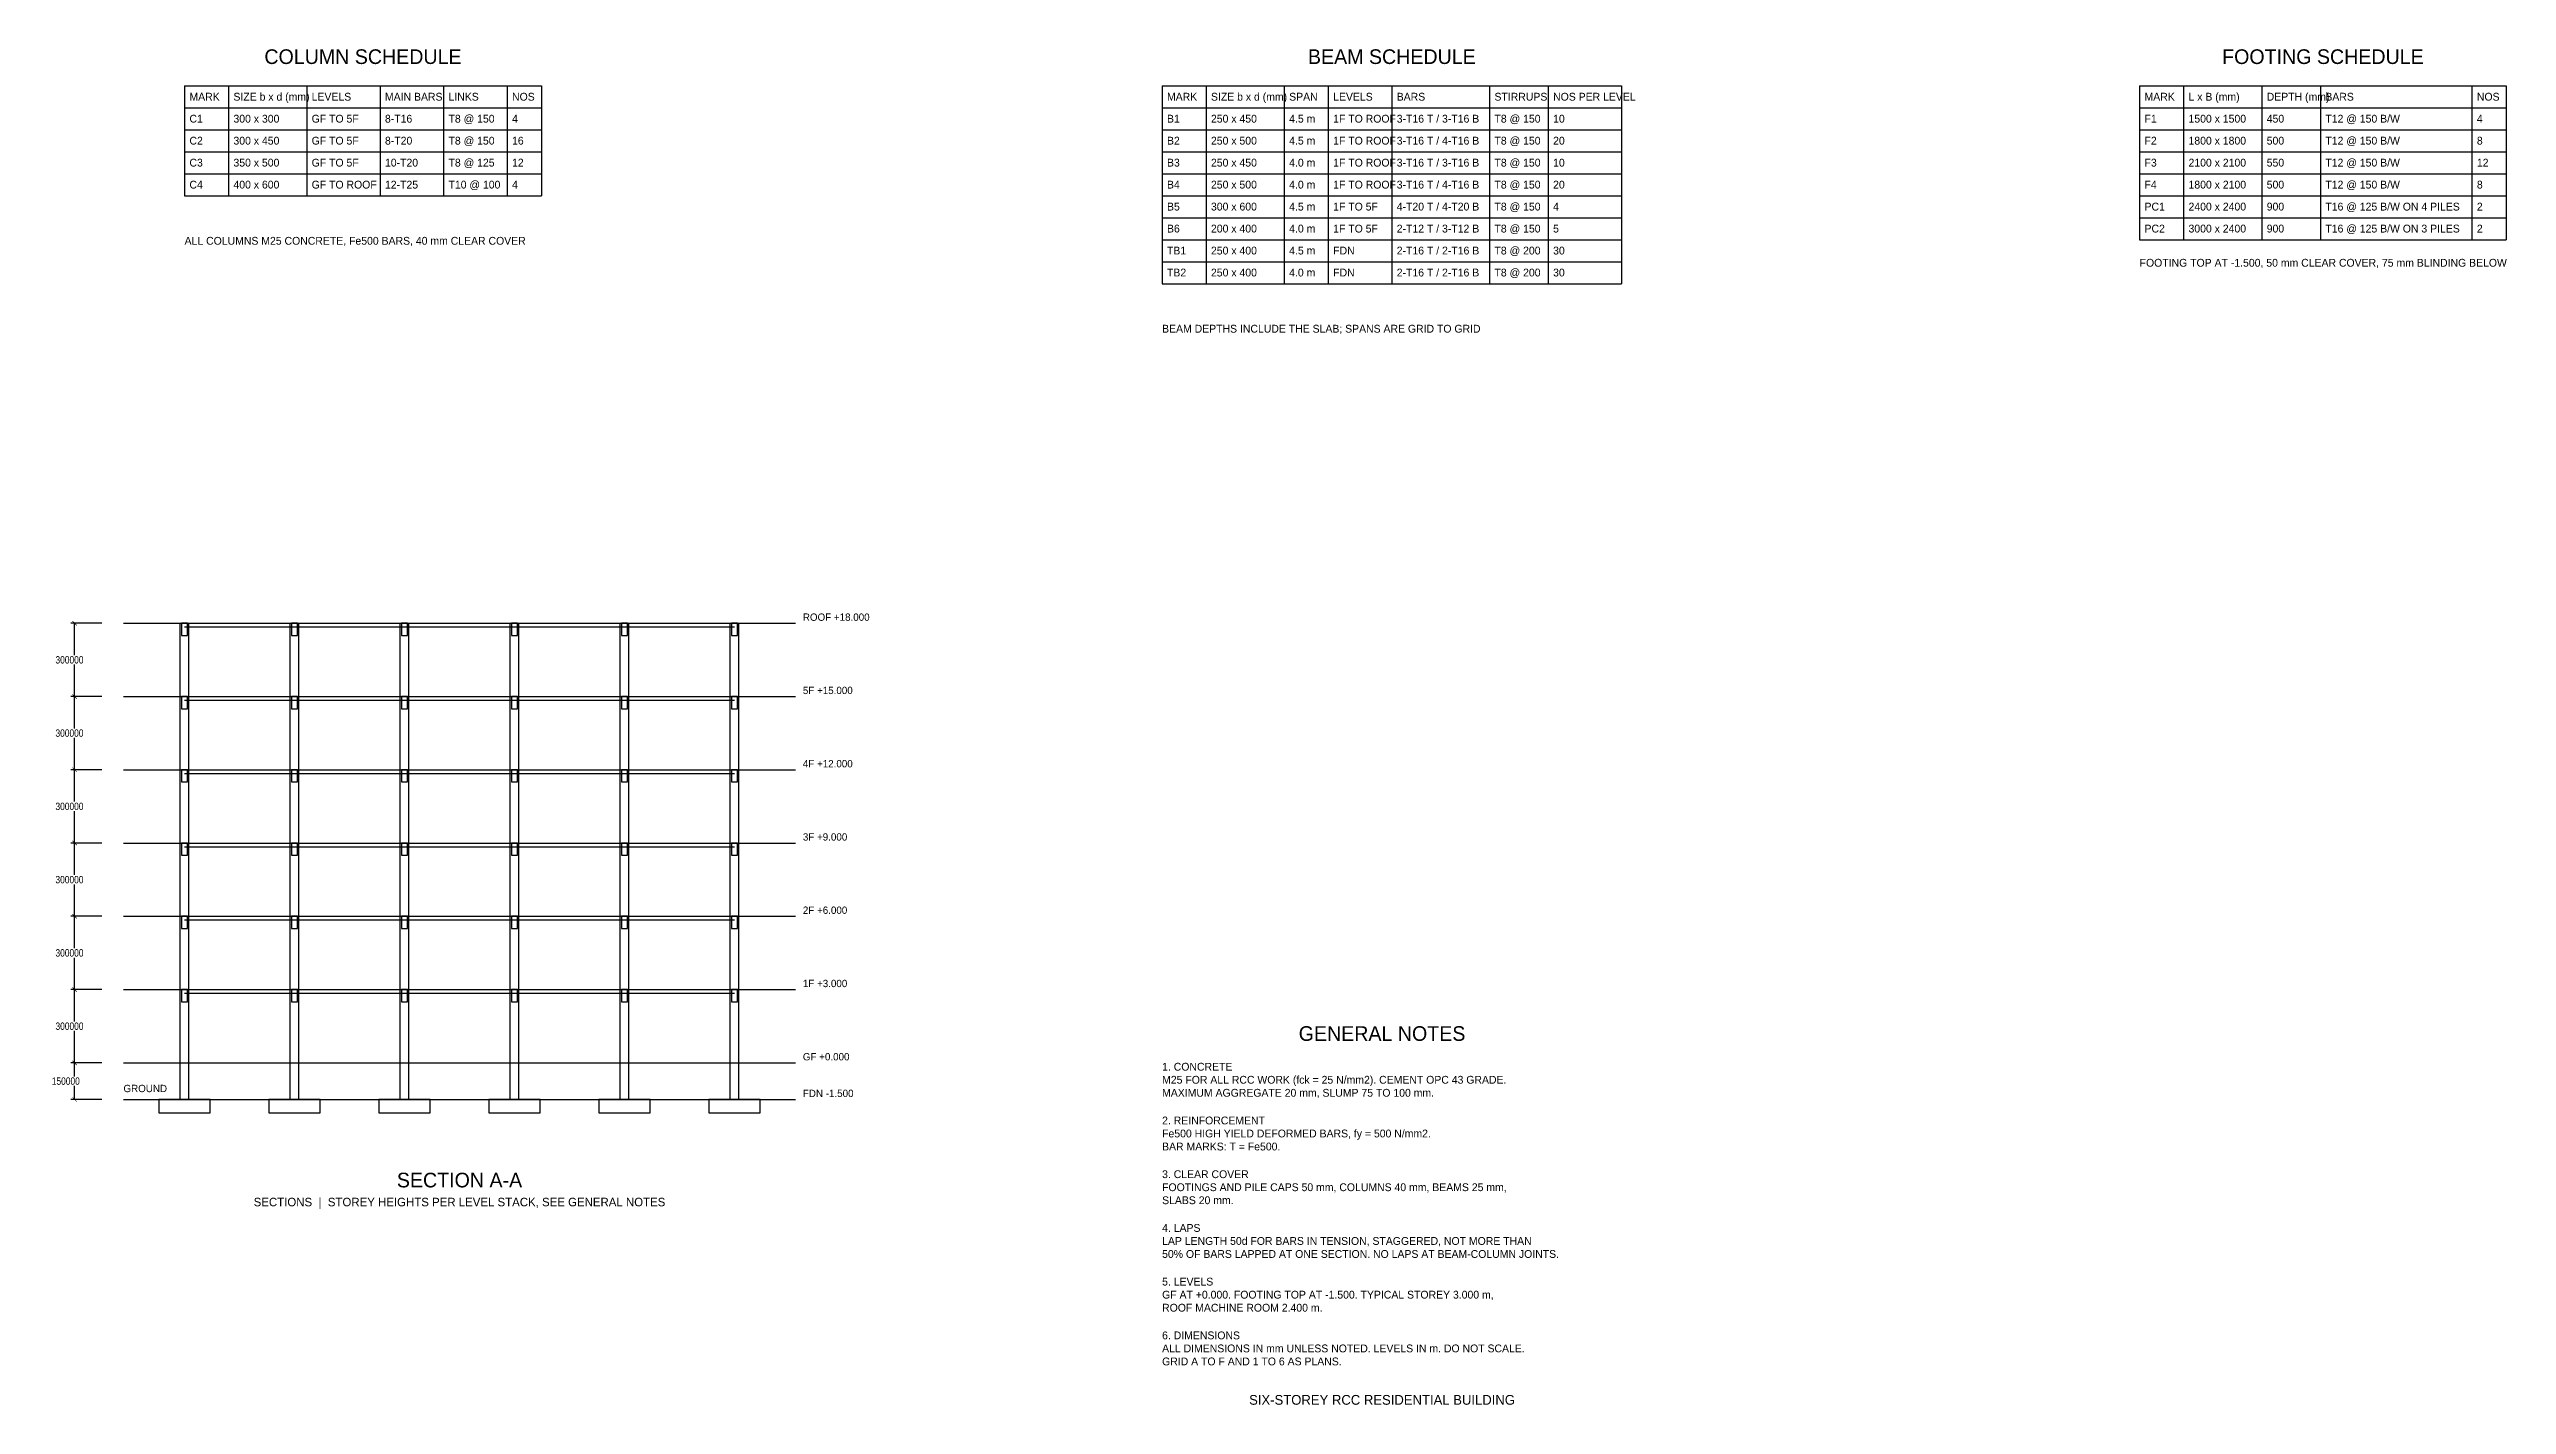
# Model space of a CAD drawing. Header units: millimetres. Extents: x -5541 to 106800, y -94006 to 23107.
# Drawn here: x -5541 to 95026, y -94006 to -38491 of the extents above; entities that cross this region are included whole.
import ezdxf
from ezdxf.enums import TextEntityAlignment as Align

# ---------------------------------------------------------------- set-up
doc = ezdxf.new("R2010")
doc.units = ezdxf.units.MM
for name, color, linetype in [('S-BEAM', 4, 'Continuous'), ('S-COLS', 1, 'Continuous'), ('S-DIMS', 6, 'Continuous'), ('S-FDN', 3, 'Continuous'), ('S-GRID', 8, 'Continuous'), ('S-LINE', 7, 'Continuous'), ('S-SLAB', 5, 'Continuous'), ('S-TEXT', 7, 'Continuous')]:
    doc.layers.add(name, color=color, linetype=linetype)
doc.styles.add('OpenSansCondensed-Light', font='OpenSansCondensed-Light.ttf')
doc.dimstyles.new('EZDXF', dxfattribs={"dimtxt": 0.25, "dimasz": 0.175, "dimexe": 0.375, "dimexo": 0.125, "dimgap": 0.1, "dimtad": 1, "dimlfac": 100, "dimzin": 12, "dimdsep": 46, "dimtxsty": 'OpenSansCondensed-Light', "dimblk": 'ARCHTICK', "dimcen": 2.5, "dimazin": 3, "dimtfac": 0.5, "dimtmove": 2, "dimatfit": 3})

# ---------------------------------------------------------------- blocks, each defined once
blk = doc.blocks.new('_ARCHTICK')
at = {"color": 0, "linetype": 'BYBLOCK', "const_width": 0.15}
blk.add_lwpolyline([(-0.5, -0.5), (0.5, 0.5)], dxfattribs=at)

msp = doc.modelspace()

# ---------------------------------------------------------------- linework, layer by layer
at = {"layer": 'S-BEAM'}
for points in [[(-125, -62500), (125, -62500), (125, -62000), (-125, -62000)], [(4375, -62500), (4625, -62500), (4625, -62000), (4375, -62000)], [(8875, -62500), (9125, -62500), (9125, -62000), (8875, -62000)], [(13375, -62500), (13625, -62500), (13625, -62000), (13375, -62000)], [(17875, -62500), (18125, -62500), (18125, -62000), (17875, -62000)], [(22375, -62500), (22625, -62500), (22625, -62000), (22375, -62000)], [(-125, -65500), (125, -65500), (125, -65000), (-125, -65000)], [(4375, -65500), (4625, -65500), (4625, -65000), (4375, -65000)], [(8875, -65500), (9125, -65500), (9125, -65000), (8875, -65000)], [(13375, -65500), (13625, -65500), (13625, -65000), (13375, -65000)], [(17875, -65500), (18125, -65500), (18125, -65000), (17875, -65000)], [(22375, -65500), (22625, -65500), (22625, -65000), (22375, -65000)], [(-125, -68500), (125, -68500), (125, -68000), (-125, -68000)], [(4375, -68500), (4625, -68500), (4625, -68000), (4375, -68000)], [(8875, -68500), (9125, -68500), (9125, -68000), (8875, -68000)], [(13375, -68500), (13625, -68500), (13625, -68000), (13375, -68000)], [(17875, -68500), (18125, -68500), (18125, -68000), (17875, -68000)], [(22375, -68500), (22625, -68500), (22625, -68000), (22375, -68000)], [(-125, -71500), (125, -71500), (125, -71000), (-125, -71000)], [(4375, -71500), (4625, -71500), (4625, -71000), (4375, -71000)], [(8875, -71500), (9125, -71500), (9125, -71000), (8875, -71000)], [(13375, -71500), (13625, -71500), (13625, -71000), (13375, -71000)], [(17875, -71500), (18125, -71500), (18125, -71000), (17875, -71000)], [(22375, -71500), (22625, -71500), (22625, -71000), (22375, -71000)], [(-125, -74500), (125, -74500), (125, -74000), (-125, -74000)], [(4375, -74500), (4625, -74500), (4625, -74000), (4375, -74000)], [(8875, -74500), (9125, -74500), (9125, -74000), (8875, -74000)], [(13375, -74500), (13625, -74500), (13625, -74000), (13375, -74000)], [(17875, -74500), (18125, -74500), (18125, -74000), (17875, -74000)], [(22375, -74500), (22625, -74500), (22625, -74000), (22375, -74000)], [(-125, -77500), (125, -77500), (125, -77000), (-125, -77000)], [(4375, -77500), (4625, -77500), (4625, -77000), (4375, -77000)], [(8875, -77500), (9125, -77500), (9125, -77000), (8875, -77000)], [(13375, -77500), (13625, -77500), (13625, -77000), (13375, -77000)], [(17875, -77500), (18125, -77500), (18125, -77000), (17875, -77000)], [(22375, -77500), (22625, -77500), (22625, -77000), (22375, -77000)]]:
    msp.add_lwpolyline(points, close=True, dxfattribs=at)
at = {"layer": 'S-COLS'}
for p, q in [((-175, -81500), (-175, -62000)), ((175, -81500), (175, -62000)), ((4325, -81500), (4325, -62000)), ((4675, -81500), (4675, -62000)), ((8825, -81500), (8825, -62000)), ((9175, -81500), (9175, -62000)), ((13325, -81500), (13325, -62000)), ((13675, -81500), (13675, -62000)), ((17825, -81500), (17825, -62000)), ((18175, -81500), (18175, -62000)), ((22325, -81500), (22325, -62000)), ((22675, -81500), (22675, -62000))]:
    msp.add_line(p, q, dxfattribs=at)
at = {"layer": 'S-FDN'}
msp.add_line((-2500, -81500), (25000, -81500), dxfattribs=at)
for points in [[(-1050, -82050), (1050, -82050), (1050, -81500), (-1050, -81500)], [(3450, -82050), (5550, -82050), (5550, -81500), (3450, -81500)], [(7950, -82050), (10050, -82050), (10050, -81500), (7950, -81500)], [(12450, -82050), (14550, -82050), (14550, -81500), (12450, -81500)], [(16950, -82050), (19050, -82050), (19050, -81500), (16950, -81500)], [(21450, -82050), (23550, -82050), (23550, -81500), (21450, -81500)]]:
    msp.add_lwpolyline(points, close=True, dxfattribs=at)
at = {"layer": 'S-GRID'}
for p, q in [((-2500, -62000), (25000, -62000)), ((-2500, -65000), (25000, -65000)), ((-2500, -68000), (25000, -68000)), ((-2500, -71000), (25000, -71000)), ((-2500, -74000), (25000, -74000)), ((-2500, -77000), (25000, -77000)), ((-2500, -80000), (25000, -80000)), ((-2500, -81500), (25000, -81500))]:
    msp.add_line(p, q, dxfattribs=at)
at = {"layer": 'S-LINE'}
for p, q in [((0, -40000), (14600, -40000)), ((0, -40000), (0, -44500)), ((1800, -40000), (1800, -44500)), ((5000, -40000), (5000, -44500)), ((8000, -40000), (8000, -44500)), ((10600, -40000), (10600, -44500)), ((13200, -40000), (13200, -44500)), ((14600, -40000), (14600, -44500)), ((40000, -40000), (58800, -40000)), ((40000, -40000), (40000, -48100)), ((41800, -40000), (41800, -48100)), ((45000, -40000), (45000, -48100)), ((46800, -40000), (46800, -48100)), ((49400, -40000), (49400, -48100)), ((53400, -40000), (53400, -48100)), ((55800, -40000), (55800, -48100)), ((58800, -40000), (58800, -48100)), ((80000, -40000), (95000, -40000)), ((80000, -40000), (80000, -46300)), ((81800, -40000), (81800, -46300)), ((85000, -40000), (85000, -46300)), ((87400, -40000), (87400, -46300)), ((93600, -40000), (93600, -46300)), ((95000, -40000), (95000, -46300)), ((0, -40900), (14600, -40900)), ((40000, -40900), (58800, -40900)), ((80000, -40900), (95000, -40900)), ((0, -41800), (14600, -41800)), ((40000, -41800), (58800, -41800)), ((80000, -41800), (95000, -41800)), ((0, -42700), (14600, -42700)), ((40000, -42700), (58800, -42700)), ((80000, -42700), (95000, -42700)), ((0, -43600), (14600, -43600)), ((40000, -43600), (58800, -43600)), ((80000, -43600), (95000, -43600)), ((0, -44500), (14600, -44500)), ((40000, -44500), (58800, -44500)), ((80000, -44500), (95000, -44500)), ((40000, -45400), (58800, -45400)), ((80000, -45400), (95000, -45400)), ((40000, -46300), (58800, -46300)), ((40000, -47200), (58800, -47200)), ((80000, -46300), (95000, -46300)), ((40000, -48100), (58800, -48100))]:
    msp.add_line(p, q, dxfattribs=at)
at = {"layer": 'S-SLAB'}
for p, q in [((0, -62150), (22500, -62150)), ((0, -65150), (22500, -65150)), ((0, -68150), (22500, -68150)), ((0, -71150), (22500, -71150)), ((0, -74150), (22500, -74150)), ((0, -77150), (22500, -77150))]:
    msp.add_line(p, q, dxfattribs=at)

# ---------------------------------------------------------------- texts
at = {"layer": 'S-TEXT'}
for s, height, p in [('COLUMN SCHEDULE', 600, (7300, -38800)), ('BEAM SCHEDULE', 600, (49400, -38800)), ('FOOTING SCHEDULE', 600, (87500, -38800)), ('GENERAL NOTES', 600, (49000, -78800)), ('SECTION A-A', 600, (11250, -84800)), ('SECTIONS  |  STOREY HEIGHTS PER LEVEL STACK, SEE GENERAL NOTES', 350, (11250, -85700)), ('SIX-STOREY RCC RESIDENTIAL BUILDING', 400, (49000, -93800))]:
    msp.add_text(s, height=height, dxfattribs=at).set_placement(p, align=Align.MIDDLE_CENTER)
for s, height, p in [('C1', 320, (200, -41500)), ('MARK', 320, (200, -40600)), ('300 x 300', 320, (2000, -41500)), ('SIZE b x d (mm)', 320, (2000, -40600)), ('GF TO 5F', 320, (5200, -41500)), ('LEVELS', 320, (5200, -40600)), ('8-T16', 320, (8200, -41500)), ('MAIN BARS', 320, (8200, -40600)), ('T8 @ 150', 320, (10800, -41500)), ('LINKS', 320, (10800, -40600)), ('4', 320, (13400, -41500)), ('NOS', 320, (13400, -40600)), ('MARK', 320, (40200, -40600)), ('B1', 320, (40200, -41500)), ('SIZE b x d (mm)', 320, (42000, -40600)), ('250 x 450', 320, (42000, -41500)), ('4.5 m', 320, (45200, -41500)), ('SPAN', 320, (45200, -40600)), ('1F TO ROOF', 320, (47000, -41500)), ('LEVELS', 320, (47000, -40600)), ('3-T16 T / 3-T16 B', 320, (49600, -41500)), ('BARS', 320, (49600, -40600)), ('T8 @ 150', 320, (53600, -41500)), ('STIRRUPS', 320, (53600, -40600)), ('10', 320, (56000, -41500)), ('NOS PER LEVEL', 320, (56000, -40600)), ('MARK', 320, (80200, -40600)), ('F1', 320, (80200, -41500)), ('1500 x 1500', 320, (82000, -41500)), ('L x B (mm)', 320, (82000, -40600)), ('450', 320, (85200, -41500)), ('DEPTH (mm)', 320, (85200, -40600)), ('T12 @ 150 B/W', 320, (87600, -41500)), ('BARS', 320, (87600, -40600)), ('4', 320, (93800, -41500)), ('NOS', 320, (93800, -40600)), ('C2', 320, (200, -42400)), ('300 x 450', 320, (2000, -42400)), ('GF TO 5F', 320, (5200, -42400)), ('8-T20', 320, (8200, -42400)), ('T8 @ 150', 320, (10800, -42400)), ('16', 320, (13400, -42400)), ('B2', 320, (40200, -42400)), ('250 x 500', 320, (42000, -42400)), ('4.5 m', 320, (45200, -42400)), ('1F TO ROOF', 320, (47000, -42400)), ('3-T16 T / 4-T16 B', 320, (49600, -42400)), ('T8 @ 150', 320, (53600, -42400)), ('20', 320, (56000, -42400)), ('F2', 320, (80200, -42400)), ('1800 x 1800', 320, (82000, -42400)), ('500', 320, (85200, -42400)), ('T12 @ 150 B/W', 320, (87600, -42400)), ('8', 320, (93800, -42400)), ('C3', 320, (200, -43300)), ('350 x 500', 320, (2000, -43300)), ('GF TO 5F', 320, (5200, -43300)), ('10-T20', 320, (8200, -43300)), ('T8 @ 125', 320, (10800, -43300)), ('12', 320, (13400, -43300)), ('B3', 320, (40200, -43300)), ('250 x 450', 320, (42000, -43300)), ('4.0 m', 320, (45200, -43300)), ('1F TO ROOF', 320, (47000, -43300)), ('3-T16 T / 3-T16 B', 320, (49600, -43300)), ('T8 @ 150', 320, (53600, -43300)), ('10', 320, (56000, -43300)), ('F3', 320, (80200, -43300)), ('2100 x 2100', 320, (82000, -43300)), ('550', 320, (85200, -43300)), ('T12 @ 150 B/W', 320, (87600, -43300)), ('12', 320, (93800, -43300)), ('C4', 320, (200, -44200)), ('400 x 600', 320, (2000, -44200)), ('GF TO ROOF', 320, (5200, -44200)), ('12-T25', 320, (8200, -44200)), ('T10 @ 100', 320, (10800, -44200)), ('4', 320, (13400, -44200)), ('B4', 320, (40200, -44200)), ('250 x 500', 320, (42000, -44200)), ('4.0 m', 320, (45200, -44200)), ('1F TO ROOF', 320, (47000, -44200)), ('3-T16 T / 4-T16 B', 320, (49600, -44200)), ('T8 @ 150', 320, (53600, -44200)), ('20', 320, (56000, -44200)), ('F4', 320, (80200, -44200)), ('1800 x 2100', 320, (82000, -44200)), ('500', 320, (85200, -44200)), ('T12 @ 150 B/W', 320, (87600, -44200)), ('8', 320, (93800, -44200)), ('B5', 320, (40200, -45100)), ('300 x 600', 320, (42000, -45100)), ('4.5 m', 320, (45200, -45100)), ('1F TO 5F', 320, (47000, -45100)), ('4-T20 T / 4-T20 B', 320, (49600, -45100)), ('T8 @ 150', 320, (53600, -45100)), ('4', 320, (56000, -45100)), ('PC1', 320, (80200, -45100)), ('2400 x 2400', 320, (82000, -45100)), ('900', 320, (85200, -45100)), ('T16 @ 125 B/W ON 4 PILES', 320, (87600, -45100)), ('2', 320, (93800, -45100)), ('ALL COLUMNS M25 CONCRETE, Fe500 BARS, 40 mm CLEAR COVER', 320, (0, -46500)), ('B6', 320, (40200, -46000)), ('200 x 400', 320, (42000, -46000)), ('4.0 m', 320, (45200, -46000)), ('1F TO 5F', 320, (47000, -46000)), ('2-T12 T / 3-T12 B', 320, (49600, -46000)), ('T8 @ 150', 320, (53600, -46000)), ('5', 320, (56000, -46000)), ('PC2', 320, (80200, -46000)), ('3000 x 2400', 320, (82000, -46000)), ('900', 320, (85200, -46000)), ('T16 @ 125 B/W ON 3 PILES', 320, (87600, -46000)), ('2', 320, (93800, -46000)), ('TB1', 320, (40200, -46900)), ('250 x 400', 320, (42000, -46900)), ('4.5 m', 320, (45200, -46900)), ('FDN', 320, (47000, -46900)), ('2-T16 T / 2-T16 B', 320, (49600, -46900)), ('T8 @ 200', 320, (53600, -46900)), ('30', 320, (56000, -46900)), ('FOOTING TOP AT -1.500, 50 mm CLEAR COVER, 75 mm BLINDING BELOW', 320, (80000, -47400)), ('TB2', 320, (40200, -47800)), ('250 x 400', 320, (42000, -47800)), ('4.0 m', 320, (45200, -47800)), ('FDN', 320, (47000, -47800)), ('2-T16 T / 2-T16 B', 320, (49600, -47800)), ('T8 @ 200', 320, (53600, -47800)), ('30', 320, (56000, -47800)), ('BEAM DEPTHS INCLUDE THE SLAB; SPANS ARE GRID TO GRID', 320, (40000, -50100)), ('ROOF +18.000', 300, (25300, -61900)), ('5F +15.000', 300, (25300, -64900)), ('4F +12.000', 300, (25300, -67900)), ('3F +9.000', 300, (25300, -70900)), ('2F +6.000', 300, (25300, -73900)), ('1F +3.000', 300, (25300, -76900)), ('GF +0.000', 300, (25300, -79900)), ('GROUND', 300, (-2500, -81200)), ('FDN -1.500', 300, (25300, -81400))]:
    msp.add_text(s, height=height, dxfattribs=at).set_placement(p)
at = {"layer": 'S-TEXT', "char_height": 320, "width": 18000, "attachment_point": 1}
for s, insert in [('1. CONCRETE\\PM25 FOR ALL RCC WORK (fck = 25 N/mm2). CEMENT OPC 43 GRADE.\\PMAXIMUM AGGREGATE 20 mm, SLUMP 75 TO 100 mm.', (40000, -80000)), ('2. REINFORCEMENT\\PFe500 HIGH YIELD DEFORMED BARS, fy = 500 N/mm2.\\PBAR MARKS: T = Fe500.', (40000, -82200)), ('3. CLEAR COVER\\PFOOTINGS AND PILE CAPS 50 mm, COLUMNS 40 mm, BEAMS 25 mm,\\PSLABS 20 mm.', (40000, -84400)), ('4. LAPS\\PLAP LENGTH 50d FOR BARS IN TENSION, STAGGERED, NOT MORE THAN\\P50% OF BARS LAPPED AT ONE SECTION. NO LAPS AT BEAM-COLUMN JOINTS.', (40000, -86600)), ('5. LEVELS\\PGF AT +0.000. FOOTING TOP AT -1.500. TYPICAL STOREY 3.000 m,\\PROOF MACHINE ROOM 2.400 m.', (40000, -88800)), ('6. DIMENSIONS\\PALL DIMENSIONS IN mm UNLESS NOTED. LEVELS IN m. DO NOT SCALE.\\PGRID A TO F AND 1 TO 6 AS PLANS.', (40000, -91000))]:
    msp.add_mtext(s, dxfattribs=dict(at, insert=insert))

# ---------------------------------------------------------------- dimensions: what is measured, and where the dimension line sits
at = {"layer": 'S-DIMS'}
for base, p1, p2 in [((-4500, -65000), (-3300, -65000), (-3300, -62000)), ((-4500, -68000), (-3300, -68000), (-3300, -65000)), ((-4500, -71000), (-3300, -71000), (-3300, -68000)), ((-4500, -74000), (-3300, -74000), (-3300, -71000)), ((-4500, -77000), (-3300, -77000), (-3300, -74000)), ((-4500, -80000), (-3300, -80000), (-3300, -77000)), ((-4500, -81500), (-3300, -81500), (-3300, -80000))]:
    msp.add_linear_dim(base=base, p1=p1, p2=p2, angle=90, dimstyle='EZDXF', override={"dimtxt": 300, "dimasz": 180, "dimexe": 150, "dimexo": 90, "dimgap": 60, "dimtad": 1, "dimtih": 1, "dimtoh": 1, "dimdec": 0}, dxfattribs=at).render()

doc.saveas('drawing.dxf')
